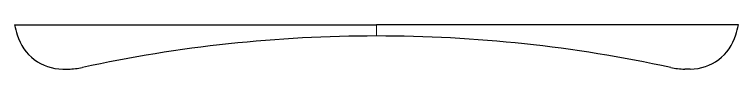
# Model space of a CAD drawing. Extents: x 89 to 596, y -47 to 440.
# Drawn here: x 445.3 to 510.9, y 282.4 to 286.4 of the extents above; entities that cross this region are included whole.
import ezdxf

# ---------------------------------------------------------------- set-up
doc = ezdxf.new("R2010")
doc.units = 0
doc.header["$LTSCALE"] = 7
doc.header["$MEASUREMENT"] = 0
doc.layers.add('3', color=3, linetype='CONTINUOUS', lineweight=30)
doc.layers.add('8', color=252, linetype='CONTINUOUS', lineweight=15)

msp = doc.modelspace()

# ---------------------------------------------------------------- linework, layer by layer
at = {"layer": '3'}
for p, q in [((445.276, 286.416), (478.101, 286.416)), ((510.926, 286.416), (478.101, 286.416)), ((449.654, 282.416), (450.154, 282.416)), ((506.547, 282.416), (506.047, 282.416))]:
    msp.add_line(p, q, dxfattribs=at)
for centre, radius, start, end in [((483.075, 296.416), 39.1, 194.8183, 196.18476), ((473.126, 296.416), 39.1, 343.81524, 345.1817), ((449.654, 286.716), 4.3, 196.18476, 270), ((478.101, 159.751), 125.665, 90, 102.25437), ((478.101, 159.751), 125.665, 77.74563, 90), ((506.547, 286.716), 4.3, 270, 343.81524), ((450.154, 288.416), 6, 270, 282.25437), ((506.047, 288.416), 6, 257.74563, 270)]:
    msp.add_arc(centre, radius, start, end, dxfattribs=at)
at = {"layer": '8'}
msp.add_line((478.101, 286.416), (478.101, 285.416), dxfattribs=at)

doc.saveas('drawing.dxf')
